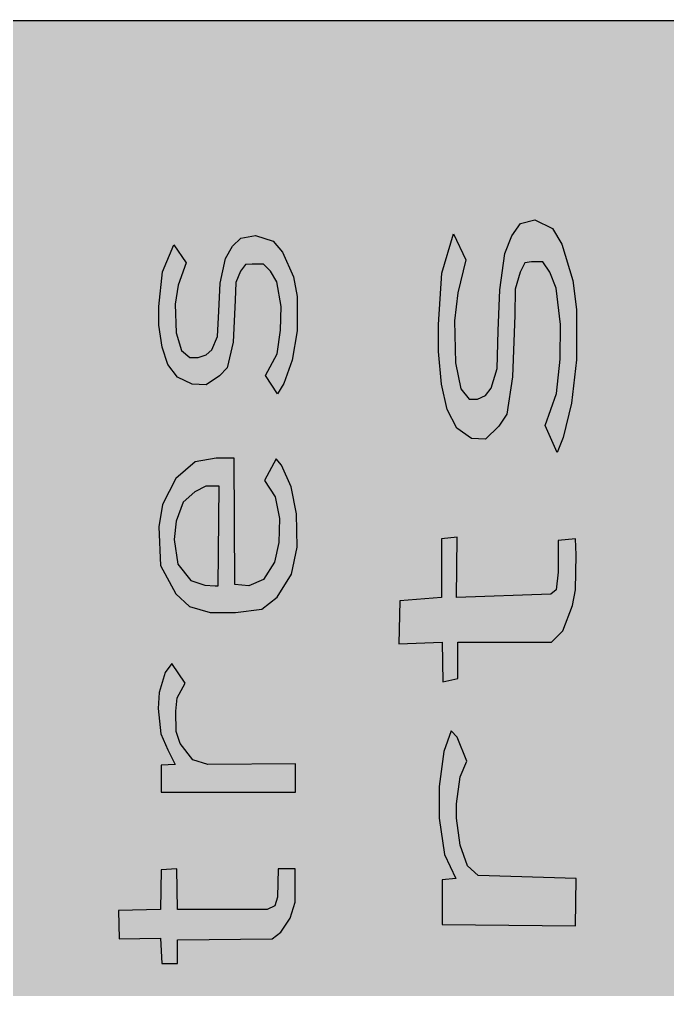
# Paper-space layout 'Layout1' of a CAD drawing. Extents: x -43 to 2298, y -18 to 768.
# Drawn here: x 154.41 to 160.98, y 266.5 to 276.32 of the extents above; entities that cross this region are included whole.
import ezdxf

# ---------------------------------------------------------------- set-up
doc = ezdxf.new("R2010")
doc.units = 0
doc.header["$LTSCALE"] = 2
doc.layers.add('CARTOUCHE', color=7, linetype='Continuous')
doc.layers.add('LOGO', color=7, linetype='Continuous')

# ---------------------------------------------------------------- blocks, each defined once
blk = doc.blocks.new('A$C581E6685')
at = {"layer": 'LOGO'}
for points in [[(-10.23, 42.203), (-10.283, 41.729), (-10.267, 41.019), (-10.178, 40.579), (-10.037, 40.407), (-9.895, 40.407), (-9.761, 40.468), (-9.665, 40.595), (-9.568, 40.927), (-9.546, 41.558), (-9.523, 42.249), (-9.434, 42.867), (-9.316, 43.166), (-9.174, 43.369), (-8.929, 43.434), (-8.631, 43.29), (-8.475, 43.023), (-8.287, 42.408), (-8.228, 41.92), (-8.228, 41.07), (-8.31, 40.342), (-8.451, 39.759), (-8.555, 39.508), (-8.756, 39.964), (-8.562, 40.5), (-8.503, 41.083), (-8.496, 41.668), (-8.569, 42.281), (-8.674, 42.549), (-8.794, 42.724), (-8.986, 42.724), (-9.098, 42.707), (-9.18, 42.549), (-9.262, 42.267), (-9.269, 41.825), (-9.307, 40.784), (-9.404, 40.153), (-9.537, 39.951), (-9.76, 39.729), (-9.999, 39.743), (-10.245, 39.918), (-10.408, 40.231), (-10.504, 40.66), (-10.557, 41.21), (-10.557, 41.668), (-10.497, 42.535), (-10.304, 43.199), (-10.095, 42.757)], [(-14.948, 42.333), (-15, 42.01), (-14.985, 41.527), (-14.895, 41.228), (-14.754, 41.11), (-14.613, 41.11), (-14.479, 41.152), (-14.382, 41.239), (-14.285, 41.465), (-14.262, 41.894), (-14.241, 42.364), (-14.151, 42.784), (-14.032, 42.989), (-13.89, 43.126), (-13.645, 43.17), (-13.348, 43.073), (-13.191, 42.891), (-13.004, 42.472), (-12.944, 42.14), (-12.944, 41.562), (-13.026, 41.066), (-13.167, 40.67), (-13.272, 40.499), (-13.473, 40.809), (-13.279, 41.174), (-13.22, 41.571), (-13.212, 41.97), (-13.287, 42.386), (-13.39, 42.569), (-13.51, 42.688), (-13.703, 42.688), (-13.814, 42.677), (-13.897, 42.569), (-13.979, 42.377), (-13.986, 42.076), (-14.023, 41.367), (-14.12, 40.938), (-14.254, 40.798), (-14.477, 40.649), (-14.715, 40.659), (-14.961, 40.778), (-15.125, 40.991), (-15.222, 41.283), (-15.273, 41.657), (-15.273, 41.97), (-15.214, 42.559), (-15.021, 43.011), (-14.812, 42.709)], [(-11.225, 36.276), (-10.492, 36.301), (-10.48, 35.633), (-10.227, 35.686), (-10.227, 36.301), (-8.649, 36.301), (-8.458, 36.495), (-8.293, 36.923), (-8.243, 37.19), (-8.23, 37.78), (-8.243, 38.047), (-8.534, 38.02), (-8.534, 37.485), (-8.571, 37.19), (-8.66, 37.112), (-10.251, 37.056), (-10.238, 38.075), (-10.503, 38.047), (-10.503, 37.056), (-11.211, 37.004)], [(-12.968, 33.772), (-12.968, 34.247), (-14.447, 34.235), (-14.703, 34.318), (-14.916, 34.591), (-14.981, 34.791), (-14.99, 35.137), (-14.965, 35.362), (-14.834, 35.61), (-15.055, 35.942), (-15.171, 35.789), (-15.269, 35.456), (-15.286, 35.183), (-15.245, 34.757), (-15.122, 34.484), (-14.999, 34.235), (-15.237, 34.224), (-15.237, 33.772)], [(-10.492, 31.537), (-8.244, 31.509), (-8.232, 32.315), (-9.887, 32.366), (-10.063, 32.528), (-10.19, 32.875), (-10.253, 33.329), (-10.253, 33.573), (-10.19, 34.028), (-10.076, 34.294), (-10.24, 34.698), (-10.341, 34.804), (-10.467, 34.454), (-10.544, 33.866), (-10.544, 33.329), (-10.454, 32.717), (-10.265, 32.315), (-10.492, 32.288)], [(-15.947, 31.292), (-15.248, 31.308), (-15.226, 30.875), (-14.959, 30.875), (-14.959, 31.276), (-13.362, 31.292), (-13.217, 31.403), (-13.062, 31.643), (-12.973, 31.916), (-12.973, 32.189), (-12.973, 32.476), (-13.262, 32.476), (-13.273, 31.996), (-13.317, 31.852), (-13.45, 31.787), (-14.959, 31.787), (-14.971, 32.476), (-15.237, 32.46), (-15.248, 31.787), (-15.958, 31.772)]]:
    blk.add_hatch(color=142, dxfattribs=at).paths.add_polyline_path(points)
h = blk.add_hatch(color=142, dxfattribs=at)
edge = h.paths.add_edge_path(flags=16)
edge.add_spline(control_points=[(-14.276, 37.253), (-14.276, 37.253), (-14.259, 38.936), (-14.259, 38.936), (-14.259, 38.936), (-14.481, 38.936), (-14.481, 38.936), (-14.481, 38.936), (-14.67, 38.84), (-14.67, 38.84), (-14.67, 38.84), (-14.867, 38.665), (-14.867, 38.665), (-14.867, 38.665), (-14.983, 38.343), (-14.983, 38.343), (-14.983, 38.343), (-15.015, 38.034), (-15.015, 38.034), (-15.015, 38.034), (-14.957, 37.62), (-14.957, 37.62), (-14.957, 37.62), (-14.736, 37.347), (-14.736, 37.347), (-14.736, 37.347), (-14.497, 37.264), (-14.497, 37.264), (-14.497, 37.264), (-14.324, 37.253), (-14.324, 37.253), (-14.324, 37.253), (-14.276, 37.253), (-14.276, 37.253)], knot_values=[0, 0, 0, 0, 1, 1, 1, 2, 2, 2, 3, 3, 3, 4, 4, 4, 5, 5, 5, 6, 6, 6, 7, 7, 7, 8, 8, 8, 9, 9, 9, 10, 10, 10, 11, 11, 11, 11], degree=3, periodic=0)
edge = h.paths.add_edge_path(flags=16)
edge.add_spline(control_points=[(-13.996, 37.275), (-13.996, 37.275), (-14.003, 39.41), (-14.003, 39.41), (-14.003, 39.41), (-14.308, 39.41), (-14.308, 39.41), (-14.308, 39.41), (-14.662, 39.351), (-14.662, 39.351), (-14.662, 39.351), (-14.99, 39.066), (-14.99, 39.066), (-14.99, 39.066), (-15.212, 38.627), (-15.212, 38.627), (-15.212, 38.627), (-15.278, 38.247), (-15.278, 38.247), (-15.278, 38.247), (-15.246, 37.596), (-15.246, 37.596), (-15.246, 37.596), (-14.99, 37.121), (-14.99, 37.121), (-14.99, 37.121), (-14.761, 36.908), (-14.761, 36.908), (-14.761, 36.908), (-14.407, 36.802), (-14.407, 36.802), (-14.407, 36.802), (-13.98, 36.802), (-13.98, 36.802), (-13.98, 36.802), (-13.536, 36.861), (-13.536, 36.861), (-13.536, 36.861), (-13.28, 37.062), (-13.28, 37.062), (-13.28, 37.062), (-13.035, 37.454), (-13.035, 37.454), (-13.035, 37.454), (-12.943, 37.905), (-12.943, 37.905), (-12.943, 37.905), (-12.952, 38.473), (-12.952, 38.473), (-12.952, 38.473), (-13.042, 38.925), (-13.042, 38.925), (-13.042, 38.925), (-13.206, 39.291), (-13.206, 39.291), (-13.206, 39.291), (-13.297, 39.398), (-13.297, 39.398), (-13.297, 39.398), (-13.495, 39.031), (-13.495, 39.031), (-13.495, 39.031), (-13.314, 38.758), (-13.314, 38.758), (-13.314, 38.758), (-13.24, 38.391), (-13.24, 38.391), (-13.24, 38.391), (-13.248, 37.987), (-13.248, 37.987), (-13.248, 37.987), (-13.322, 37.655), (-13.322, 37.655), (-13.322, 37.655), (-13.511, 37.36), (-13.511, 37.36), (-13.511, 37.36), (-13.758, 37.253), (-13.758, 37.253), (-13.758, 37.253), (-13.996, 37.275), (-13.996, 37.275)], knot_values=[0, 0, 0, 0, 1, 1, 1, 2, 2, 2, 3, 3, 3, 4, 4, 4, 5, 5, 5, 6, 6, 6, 7, 7, 7, 8, 8, 8, 9, 9, 9, 10, 10, 10, 11, 11, 11, 12, 12, 12, 13, 13, 13, 14, 14, 14, 15, 15, 15, 16, 16, 16, 17, 17, 17, 18, 18, 18, 19, 19, 19, 20, 20, 20, 21, 21, 21, 22, 22, 22, 23, 23, 23, 24, 24, 24, 25, 25, 25, 26, 26, 26, 27, 27, 27, 27], degree=3, periodic=0)
at = {"layer": 'LOGO', "color": 142}
for points in [[(-10.23, 42.203), (-10.283, 41.731), (-10.268, 41.021), (-10.178, 40.579), (-10.037, 40.407), (-9.895, 40.407), (-9.761, 40.471), (-9.665, 40.595), (-9.568, 40.927), (-9.546, 41.558), (-9.523, 42.252), (-9.434, 42.867), (-9.316, 43.166), (-9.174, 43.371), (-8.929, 43.434), (-8.631, 43.29), (-8.475, 43.023), (-8.287, 42.411), (-8.228, 41.92), (-8.228, 41.07), (-8.31, 40.342), (-8.451, 39.761), (-8.555, 39.508), (-8.756, 39.964), (-8.563, 40.5), (-8.503, 41.083), (-8.496, 41.668), (-8.569, 42.281), (-8.674, 42.551), (-8.794, 42.724), (-8.987, 42.724), (-9.098, 42.71), (-9.18, 42.551), (-9.262, 42.267), (-9.27, 41.825), (-9.307, 40.784), (-9.404, 40.153), (-9.537, 39.951), (-9.76, 39.729), (-9.999, 39.743), (-10.245, 39.918), (-10.408, 40.231), (-10.504, 40.66), (-10.557, 41.21), (-10.557, 41.668), (-10.497, 42.535), (-10.304, 43.199), (-10.095, 42.757)], [(-14.948, 42.333), (-15, 42.012), (-14.985, 41.529), (-14.895, 41.228), (-14.754, 41.11), (-14.613, 41.11), (-14.479, 41.154), (-14.382, 41.239), (-14.285, 41.465), (-14.262, 41.894), (-14.241, 42.366), (-14.151, 42.784), (-14.032, 42.989), (-13.89, 43.128), (-13.645, 43.17), (-13.348, 43.073), (-13.191, 42.891), (-13.004, 42.474), (-12.944, 42.14), (-12.944, 41.562), (-13.026, 41.066), (-13.167, 40.671), (-13.272, 40.499), (-13.473, 40.809), (-13.279, 41.174), (-13.22, 41.571), (-13.212, 41.97), (-13.287, 42.386), (-13.39, 42.57), (-13.51, 42.688), (-13.703, 42.688), (-13.814, 42.678), (-13.897, 42.57), (-13.979, 42.377), (-13.986, 42.076), (-14.023, 41.367), (-14.12, 40.938), (-14.254, 40.8), (-14.477, 40.649), (-14.715, 40.659), (-14.961, 40.778), (-15.125, 40.991), (-15.222, 41.283), (-15.274, 41.657), (-15.274, 41.97), (-15.214, 42.559), (-15.021, 43.011), (-14.812, 42.709)], [(-13.996, 37.277), (-14.003, 39.41), (-14.308, 39.41), (-14.662, 39.351), (-14.99, 39.066), (-15.212, 38.628), (-15.278, 38.249), (-15.246, 37.596), (-14.99, 37.121), (-14.761, 36.908), (-14.407, 36.802), (-13.98, 36.802), (-13.536, 36.861), (-13.28, 37.062), (-13.035, 37.454), (-12.944, 37.905), (-12.952, 38.473), (-13.042, 38.925), (-13.206, 39.291), (-13.298, 39.398), (-13.495, 39.031), (-13.314, 38.758), (-13.24, 38.391), (-13.248, 37.987), (-13.322, 37.656), (-13.511, 37.36), (-13.758, 37.253)], [(-14.276, 37.253), (-14.259, 38.937), (-14.481, 38.937), (-14.67, 38.842), (-14.867, 38.665), (-14.983, 38.344), (-15.015, 38.035), (-14.957, 37.62), (-14.736, 37.347), (-14.497, 37.264), (-14.324, 37.253)], [(-11.225, 36.276), (-10.492, 36.301), (-10.48, 35.633), (-10.228, 35.688), (-10.228, 36.301), (-8.649, 36.301), (-8.458, 36.495), (-8.293, 36.923), (-8.243, 37.19), (-8.23, 37.78), (-8.243, 38.047), (-8.534, 38.02), (-8.534, 37.485), (-8.572, 37.19), (-8.66, 37.112), (-10.251, 37.056), (-10.238, 38.075), (-10.503, 38.047), (-10.503, 37.056), (-11.211, 37.004)], [(-12.968, 33.772), (-12.968, 34.247), (-14.447, 34.237), (-14.703, 34.318), (-14.916, 34.591), (-14.983, 34.793), (-14.99, 35.137), (-14.965, 35.362), (-14.834, 35.61), (-15.056, 35.942), (-15.171, 35.789), (-15.269, 35.456), (-15.286, 35.183), (-15.245, 34.757), (-15.122, 34.484), (-14.999, 34.237), (-15.237, 34.224), (-15.237, 33.772)], [(-10.492, 31.537), (-8.244, 31.512), (-8.232, 32.315), (-9.887, 32.366), (-10.064, 32.528), (-10.19, 32.878), (-10.253, 33.332), (-10.253, 33.573), (-10.19, 34.028), (-10.076, 34.294), (-10.24, 34.698), (-10.341, 34.804), (-10.467, 34.456), (-10.544, 33.868), (-10.544, 33.332), (-10.456, 32.717), (-10.265, 32.315), (-10.492, 32.288)], [(-15.947, 31.292), (-15.248, 31.308), (-15.226, 30.875), (-14.959, 30.875), (-14.959, 31.276), (-13.362, 31.292), (-13.217, 31.405), (-13.062, 31.643), (-12.973, 31.916), (-12.973, 32.189), (-12.973, 32.477), (-13.262, 32.477), (-13.273, 31.996), (-13.317, 31.852), (-13.45, 31.787), (-14.959, 31.787), (-14.971, 32.477), (-15.237, 32.46), (-15.248, 31.787), (-15.958, 31.772)]]:
    blk.add_lwpolyline(points, close=True, dxfattribs=at)

psp = doc.layouts.get("Layout1")

# ---------------------------------------------------------------- hatches: boundary and pattern name
at = {"layer": 'CARTOUCHE', "true_color": 0xffffff}
h = psp.add_hatch(color=7, dxfattribs=at)
h.dxf.hatch_style = 1
edge = h.paths.add_edge_path()
edge.add_spline(control_points=[(127.7197, 272.4748), (127.7197, 261.5837), (127.7197, 250.6925), (127.7197, 246.8525), (131.5597, 246.8525), (177.0989, 246.8525), (222.6382, 246.8525), (226.4782, 246.8525), (226.4782, 250.6925), (226.4782, 261.5837), (226.4782, 272.4748), (226.4782, 276.3148), (222.6382, 276.3148), (177.0989, 276.3148), (131.5597, 276.3148), (127.7197, 276.3148), (127.7197, 272.4748)], knot_values=[0, 0, 0, 1, 1, 2.570796, 2.570796, 3.570796, 3.570796, 5.141593, 5.141593, 6.141593, 6.141593, 7.712389, 7.712389, 8.712389, 8.712389, 10.283185, 10.283185, 10.283185], weights=[1, 1, 1, 0.707107, 1, 1, 1, 0.707107, 1, 1, 1, 0.707107, 1, 1, 1, 0.707107, 1], degree=2, periodic=0)

# ---------------------------------------------------------------- linework, layer by layer
at = {"layer": 'CARTOUCHE'}
psp.add_rational_spline([(127.7197, 272.4748), (127.7197, 261.5837), (127.7197, 250.6925), (127.7197, 246.8525), (131.5597, 246.8525), (177.0989, 246.8525), (222.6382, 246.8525), (226.4782, 246.8525), (226.4782, 250.6925), (226.4782, 261.5837), (226.4782, 272.4748), (226.4782, 276.3148), (222.6382, 276.3148), (177.0989, 276.3148), (131.5597, 276.3148), (127.7197, 276.3148), (127.7197, 272.4748)], [1, 1, 1, 0.707106781187, 1, 1, 1, 0.707106781187, 1, 1, 1, 0.707106781187, 1, 1, 1, 0.707106781187, 1], degree=2, knots=[0, 0, 0, 1, 1, 2.570796, 2.570796, 3.570796, 3.570796, 5.141593, 5.141593, 6.141593, 6.141593, 7.712389, 7.712389, 8.712389, 8.712389, 10.283185, 10.283185, 10.283185], dxfattribs=at)

# ---------------------------------------------------------------- block references
at = {"layer": 'CARTOUCHE', "xscale": 0.6, "yscale": 0.6, "zscale": 0.6}
psp.add_blockref('A$C581E6685', (164.9904, 248.2331), dxfattribs=at)

doc.saveas('drawing.dxf')
